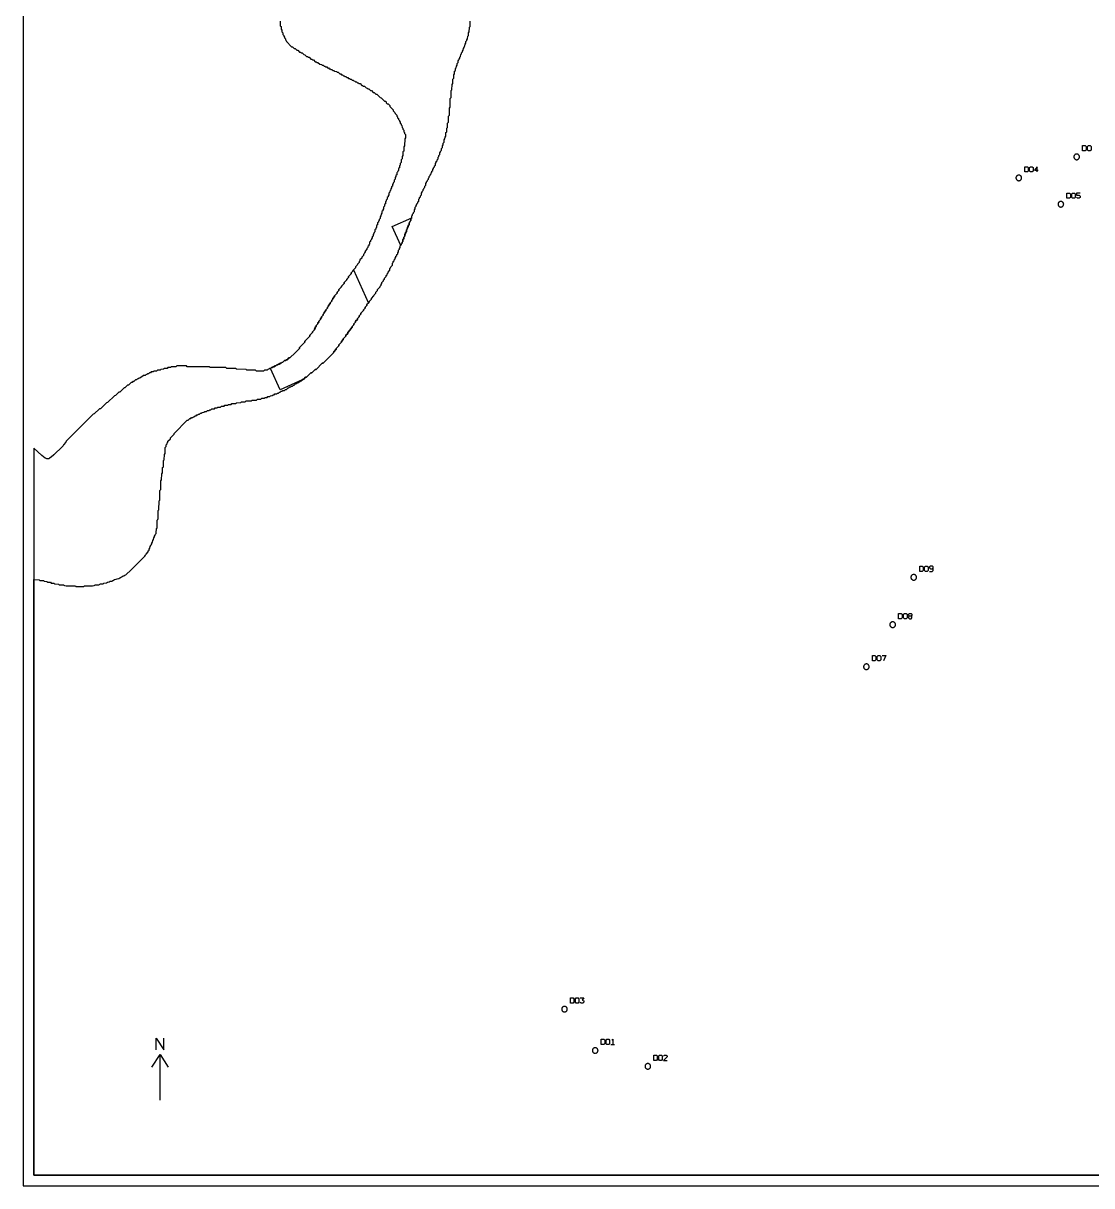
# Model space of a CAD drawing. Header units: millimetres. Extents: x 0 to 1219, y 0 to 1240.
# Drawn here: x 0 to 609, y 0 to 663 of the extents above; entities that cross this region are included whole.
import ezdxf

# ---------------------------------------------------------------- set-up
doc = ezdxf.new("R2010")
doc.units = ezdxf.units.MM
for name, color, linetype in [('CUT_DOWEL_3.2', 2, 'Continuous'), ('CUT_OUTER', 1, 'Continuous'), ('ENGRAVE_BLDG_BOX', 5, 'Continuous'), ('ENGRAVE_BLDG_FOOTPRINT', 8, 'Continuous'), ('ENGRAVE_NEXT', 3, 'Continuous'), ('ENGRAVE_NORTH', 2, 'Continuous'), ('ENGRAVE_TEXT', 2, 'Continuous'), ('SHEET_EDGE', 7, 'Continuous')]:
    doc.layers.add(name, color=color, linetype=linetype)

msp = doc.modelspace()

# ---------------------------------------------------------------- linework, layer by layer
at = {"layer": 'CUT_DOWEL_3.2'}
for points in [[(602.18, 586.69), (602.17, 586.9), (602.13, 587.1), (602.06, 587.3), (601.97, 587.49), (601.85, 587.66), (601.71, 587.82), (601.55, 587.96), (601.38, 588.07), (601.19, 588.17), (601, 588.23), (600.79, 588.27), (600.58, 588.29), (600.37, 588.27), (600.17, 588.23), (599.97, 588.17), (599.78, 588.07), (599.61, 587.96), (599.45, 587.82), (599.31, 587.66), (599.2, 587.49), (599.1, 587.3), (599.04, 587.1), (598.99, 586.9), (598.98, 586.69), (598.99, 586.48), (599.04, 586.27), (599.1, 586.08), (599.2, 585.89), (599.31, 585.71), (599.45, 585.56), (599.61, 585.42), (599.78, 585.3), (599.97, 585.21), (600.17, 585.14), (600.37, 585.1), (600.58, 585.09), (600.79, 585.1), (601, 585.14), (601.19, 585.21), (601.38, 585.3), (601.55, 585.42), (601.71, 585.56), (601.85, 585.71), (601.97, 585.89), (602.06, 586.08), (602.13, 586.27), (602.17, 586.48), (602.18, 586.69)], [(569.18, 574.69), (569.17, 574.9), (569.13, 575.1), (569.06, 575.3), (568.97, 575.49), (568.85, 575.66), (568.71, 575.82), (568.55, 575.96), (568.38, 576.07), (568.19, 576.17), (568, 576.23), (567.79, 576.27), (567.58, 576.29), (567.37, 576.27), (567.17, 576.23), (566.97, 576.17), (566.78, 576.07), (566.61, 575.96), (566.45, 575.82), (566.31, 575.66), (566.2, 575.49), (566.1, 575.3), (566.04, 575.1), (565.99, 574.9), (565.98, 574.69), (565.99, 574.48), (566.04, 574.27), (566.1, 574.08), (566.2, 573.89), (566.31, 573.71), (566.45, 573.56), (566.61, 573.42), (566.78, 573.3), (566.97, 573.21), (567.17, 573.14), (567.37, 573.1), (567.58, 573.09), (567.79, 573.1), (568, 573.14), (568.19, 573.21), (568.38, 573.3), (568.55, 573.42), (568.71, 573.56), (568.85, 573.71), (568.97, 573.89), (569.06, 574.08), (569.13, 574.27), (569.17, 574.48), (569.18, 574.69)], [(593.18, 559.69), (593.17, 559.9), (593.13, 560.1), (593.06, 560.3), (592.97, 560.49), (592.85, 560.66), (592.71, 560.82), (592.55, 560.96), (592.38, 561.07), (592.19, 561.17), (592, 561.23), (591.79, 561.27), (591.58, 561.29), (591.37, 561.27), (591.17, 561.23), (590.97, 561.17), (590.78, 561.07), (590.61, 560.96), (590.45, 560.82), (590.31, 560.66), (590.2, 560.49), (590.1, 560.3), (590.04, 560.1), (589.99, 559.9), (589.98, 559.69), (589.99, 559.48), (590.04, 559.27), (590.1, 559.08), (590.2, 558.89), (590.31, 558.71), (590.45, 558.56), (590.61, 558.42), (590.78, 558.3), (590.97, 558.21), (591.17, 558.14), (591.37, 558.1), (591.58, 558.09), (591.79, 558.1), (592, 558.14), (592.19, 558.21), (592.38, 558.3), (592.55, 558.42), (592.71, 558.56), (592.85, 558.71), (592.97, 558.89), (593.06, 559.08), (593.13, 559.27), (593.17, 559.48), (593.18, 559.69)], [(509.29, 346.95), (509.28, 347.16), (509.24, 347.37), (509.17, 347.57), (509.08, 347.75), (508.96, 347.93), (508.82, 348.08), (508.66, 348.22), (508.49, 348.34), (508.3, 348.43), (508.1, 348.5), (507.9, 348.54), (507.69, 348.55), (507.48, 348.54), (507.28, 348.5), (507.08, 348.43), (506.89, 348.34), (506.72, 348.22), (506.56, 348.08), (506.42, 347.93), (506.3, 347.75), (506.21, 347.57), (506.15, 347.37), (506.1, 347.16), (506.09, 346.95), (506.1, 346.74), (506.15, 346.54), (506.21, 346.34), (506.3, 346.15), (506.42, 345.98), (506.56, 345.82), (506.72, 345.68), (506.89, 345.57), (507.08, 345.48), (507.28, 345.41), (507.48, 345.37), (507.69, 345.35), (507.9, 345.37), (508.1, 345.41), (508.3, 345.48), (508.49, 345.57), (508.66, 345.68), (508.82, 345.82), (508.96, 345.98), (509.08, 346.15), (509.17, 346.34), (509.24, 346.54), (509.28, 346.74), (509.29, 346.95)], [(497.29, 319.95), (497.28, 320.16), (497.24, 320.37), (497.17, 320.57), (497.08, 320.75), (496.96, 320.93), (496.82, 321.08), (496.66, 321.22), (496.49, 321.34), (496.3, 321.43), (496.1, 321.5), (495.9, 321.54), (495.69, 321.55), (495.48, 321.54), (495.28, 321.5), (495.08, 321.43), (494.89, 321.34), (494.72, 321.22), (494.56, 321.08), (494.42, 320.93), (494.3, 320.75), (494.21, 320.57), (494.15, 320.37), (494.1, 320.16), (494.09, 319.95), (494.1, 319.74), (494.15, 319.54), (494.21, 319.34), (494.3, 319.15), (494.42, 318.98), (494.56, 318.82), (494.72, 318.68), (494.89, 318.57), (495.08, 318.48), (495.28, 318.41), (495.48, 318.37), (495.69, 318.35), (495.9, 318.37), (496.1, 318.41), (496.3, 318.48), (496.49, 318.57), (496.66, 318.68), (496.82, 318.82), (496.96, 318.98), (497.08, 319.15), (497.17, 319.34), (497.24, 319.54), (497.28, 319.74), (497.29, 319.95)], [(482.29, 295.95), (482.28, 296.16), (482.24, 296.37), (482.17, 296.57), (482.08, 296.75), (481.96, 296.93), (481.82, 297.08), (481.66, 297.22), (481.49, 297.34), (481.3, 297.43), (481.1, 297.5), (480.9, 297.54), (480.69, 297.55), (480.48, 297.54), (480.28, 297.5), (480.08, 297.43), (479.89, 297.34), (479.72, 297.22), (479.56, 297.08), (479.42, 296.93), (479.3, 296.75), (479.21, 296.57), (479.15, 296.37), (479.1, 296.16), (479.09, 295.95), (479.1, 295.74), (479.15, 295.54), (479.21, 295.34), (479.3, 295.15), (479.42, 294.98), (479.56, 294.82), (479.72, 294.68), (479.89, 294.57), (480.08, 294.48), (480.28, 294.41), (480.48, 294.37), (480.69, 294.35), (480.9, 294.37), (481.1, 294.41), (481.3, 294.48), (481.49, 294.57), (481.66, 294.68), (481.82, 294.82), (481.96, 294.98), (482.08, 295.15), (482.17, 295.34), (482.24, 295.54), (482.28, 295.74), (482.29, 295.95)], [(310.18, 100.7), (310.16, 100.91), (310.12, 101.11), (310.06, 101.31), (309.96, 101.5), (309.85, 101.67), (309.71, 101.83), (309.55, 101.97), (309.38, 102.08), (309.19, 102.17), (308.99, 102.24), (308.79, 102.28), (308.58, 102.3), (308.37, 102.28), (308.16, 102.24), (307.97, 102.17), (307.78, 102.08), (307.6, 101.97), (307.45, 101.83), (307.31, 101.67), (307.19, 101.5), (307.1, 101.31), (307.03, 101.11), (306.99, 100.91), (306.98, 100.7), (306.99, 100.49), (307.03, 100.28), (307.1, 100.08), (307.19, 99.9), (307.31, 99.72), (307.45, 99.57), (307.6, 99.43), (307.78, 99.31), (307.97, 99.22), (308.16, 99.15), (308.37, 99.11), (308.58, 99.1), (308.79, 99.11), (308.99, 99.15), (309.19, 99.22), (309.38, 99.31), (309.55, 99.43), (309.71, 99.57), (309.85, 99.72), (309.96, 99.9), (310.06, 100.08), (310.12, 100.28), (310.16, 100.49), (310.18, 100.7)], [(327.69, 77.1), (327.68, 77.31), (327.64, 77.51), (327.57, 77.71), (327.48, 77.9), (327.36, 78.07), (327.22, 78.23), (327.07, 78.37), (326.89, 78.49), (326.7, 78.58), (326.51, 78.65), (326.3, 78.69), (326.09, 78.7), (325.88, 78.69), (325.68, 78.65), (325.48, 78.58), (325.29, 78.49), (325.12, 78.37), (324.96, 78.23), (324.82, 78.07), (324.71, 77.9), (324.61, 77.71), (324.55, 77.51), (324.5, 77.31), (324.49, 77.1), (324.5, 76.89), (324.55, 76.69), (324.61, 76.49), (324.71, 76.3), (324.82, 76.13), (324.96, 75.97), (325.12, 75.83), (325.29, 75.71), (325.48, 75.62), (325.68, 75.55), (325.88, 75.51), (326.09, 75.5), (326.3, 75.51), (326.51, 75.55), (326.7, 75.62), (326.89, 75.71), (327.07, 75.83), (327.22, 75.97), (327.36, 76.13), (327.48, 76.3), (327.57, 76.49), (327.64, 76.69), (327.68, 76.89), (327.69, 77.1)], [(357.69, 68.1), (357.68, 68.31), (357.64, 68.51), (357.57, 68.71), (357.48, 68.9), (357.36, 69.07), (357.22, 69.23), (357.07, 69.37), (356.89, 69.49), (356.7, 69.58), (356.51, 69.65), (356.3, 69.69), (356.09, 69.7), (355.88, 69.69), (355.68, 69.65), (355.48, 69.58), (355.29, 69.49), (355.12, 69.37), (354.96, 69.23), (354.82, 69.07), (354.71, 68.9), (354.61, 68.71), (354.55, 68.51), (354.5, 68.31), (354.49, 68.1), (354.5, 67.89), (354.55, 67.69), (354.61, 67.49), (354.71, 67.3), (354.82, 67.13), (354.96, 66.97), (355.12, 66.83), (355.29, 66.71), (355.48, 66.62), (355.68, 66.55), (355.88, 66.51), (356.09, 66.5), (356.3, 66.51), (356.51, 66.55), (356.7, 66.62), (356.89, 66.71), (357.07, 66.83), (357.22, 66.97), (357.36, 67.13), (357.48, 67.3), (357.57, 67.49), (357.64, 67.69), (357.68, 67.89), (357.69, 68.1)]]:
    msp.add_lwpolyline(points, close=True, dxfattribs=at)
at = {"layer": 'CUT_OUTER'}
msp.add_lwpolyline([(146.46, 664), (146.48, 661.5), (146.96, 661), (146.98, 659.5), (147.46, 659), (147.48, 658), (147.96, 657.5), (147.98, 656.5), (148.47, 656), (148.48, 655.5), (148.97, 655), (148.98, 654.5), (149.47, 654), (149.48, 653.5), (149.97, 653), (150, 652.48), (153, 649.48), (153.5, 649.47), (154.47, 648.5), (155, 648.46), (156, 647.48), (156.5, 647.46), (157.5, 646.48), (158, 646.46), (158.5, 645.98), (159, 645.96), (159.97, 645), (160.5, 644.96), (161.5, 643.98), (162, 643.96), (162.5, 643.48), (163, 643.46), (163.97, 642.5), (164.5, 642.46), (165, 641.98), (165.5, 641.96), (166.5, 640.98), (167, 640.96), (167.5, 640.48), (168, 640.46), (169, 639.48), (170, 639.46), (170.46, 639), (171, 638.96), (171.5, 638.48), (172, 638.46), (172.5, 637.98), (173, 637.96), (173.5, 637.48), (174, 637.46), (174.5, 636.98), (175, 636.96), (175.5, 636.48), (176, 636.46), (176.5, 635.98), (177, 635.96), (177.5, 635.48), (178.5, 635.45), (179, 634.97), (179.5, 634.95), (180.5, 633.98), (181, 633.96), (181.5, 633.48), (182, 633.46), (182.5, 632.98), (183, 632.96), (183.5, 632.48), (184, 632.46), (184.5, 631.97), (185, 631.96), (185.5, 631.47), (186, 631.46), (186.5, 630.97), (187, 630.96), (187.5, 630.47), (188, 630.46), (188.5, 629.97), (189, 629.96), (189.5, 629.47), (190, 629.45), (190.5, 628.97), (191, 628.95), (191.5, 628.47), (192, 628.45), (193, 627.47), (193.5, 627.45), (194, 626.97), (194.5, 626.95), (195.5, 625.97), (196, 625.95), (196.5, 625.47), (197, 625.44), (198, 624.47), (198.5, 624.45), (199.5, 623.47), (200, 623.44), (201, 622.47), (201.5, 622.44), (203.45, 620.5), (204, 620.44), (206, 618.46), (206.5, 618.42), (206.91, 618), (207, 617.45), (207.5, 616.96), (208, 616.93), (208.92, 616), (209, 615.45), (210.93, 613.5), (210.96, 613), (211.93, 612), (212, 611.44), (212.93, 610.5), (212.96, 610), (213.43, 609.5), (213.46, 609), (213.93, 608.5), (213.96, 608), (214.43, 607.5), (214.46, 607), (214.93, 606.5), (214.96, 606), (215.43, 605.5), (215.5, 604.93), (215.92, 604.5), (215.96, 603.5), (216.43, 603), (216.5, 602.42), (216.92, 602), (216.96, 601), (217.42, 600.5), (217.45, 600), (217.9, 599.5), (217.91, 597.5), (217.46, 597), (217.43, 593), (216.97, 592.5), (216.94, 590), (216.47, 589.5), (216.44, 587.5), (215.97, 587), (215.94, 585.5), (215.47, 585), (215.44, 583.5), (214.97, 583), (214.95, 582), (214.47, 581.5), (214.45, 580.5), (213.97, 580), (213.95, 579), (213.5, 578.55), (213.46, 578), (212.98, 577.5), (212.95, 576.5), (212.5, 576.05), (212.46, 575.5), (211.98, 575), (211.96, 574), (211.48, 573.5), (211.45, 572.5), (211, 572.05), (210.96, 571.5), (210.48, 571), (210.46, 570), (210, 569.55), (209.96, 569), (209.48, 568.5), (209.46, 567.5), (209, 567.05), (208.96, 566.5), (208.48, 566), (208.46, 565), (208, 564.54), (207.96, 564), (207.48, 563.5), (207.46, 562.5), (207, 562.04), (206.96, 561.5), (206.48, 561), (206.46, 560), (205.98, 559.5), (205.96, 558.5), (205.48, 558), (205.46, 557), (205, 556.55), (204.96, 556), (204.48, 555.5), (204.46, 554.5), (203.98, 554), (203.96, 553), (203.48, 552.5), (203.45, 551.5), (203, 551.05), (202.96, 550.5), (202.48, 550), (202.46, 549.5), (201.98, 549), (201.96, 548), (201.48, 547.5), (201.46, 546.5), (201, 546.05), (200.96, 545.5), (200.48, 545), (200.45, 544), (200, 543.55), (199.96, 543), (199.48, 542.5), (199.45, 541.5), (199, 541.05), (198.96, 540.5), (198.47, 540), (198.46, 539.5), (197.97, 539), (197.96, 538.5), (197.48, 538), (197.45, 537), (197, 536.55), (196.96, 536), (196.47, 535.5), (196.46, 535), (195.97, 534.5), (195.95, 534), (194.98, 533), (194.96, 532.5), (194.47, 532), (194.46, 531.5), (193.97, 531), (193.95, 530.5), (193, 529.54), (192.96, 529), (191.98, 528), (191.96, 527.5), (191.47, 527), (191.46, 526.5), (190.5, 525.54), (190.46, 525), (189.48, 524), (189.46, 523.5), (188, 522.03), (187.96, 521.5), (186.98, 520.5), (186.96, 520), (185.5, 518.53), (185.46, 518), (184.48, 517), (184.46, 516.5), (183, 515.03), (182.96, 514.5), (181.5, 513.03), (181.46, 512.5), (180, 511.03), (179.97, 510.5), (178.98, 509.5), (178.97, 509), (177.5, 507.53), (177.47, 507), (176.48, 506), (176.47, 505.5), (175.98, 505), (175.97, 504.5), (175, 503.53), (174.97, 503), (173.98, 502), (173.97, 501.5), (173.48, 501), (173.47, 500.5), (172.48, 499.5), (172.47, 499), (171.48, 498), (171.47, 497.5), (170.98, 497), (170.97, 496.5), (169.98, 495.5), (169.97, 495), (169.48, 494.5), (169.47, 494), (168.48, 493), (168.47, 492.5), (167.98, 492), (167.97, 491.5), (166.98, 490.5), (166.97, 490), (166.48, 489.5), (166.47, 489), (165.98, 488.5), (165.97, 488), (164.98, 487), (164.97, 486.5), (163.48, 485), (163.47, 484.5), (160.5, 481.53), (160.47, 481), (157.5, 478.03), (157.46, 477.5), (155, 475.03), (152, 472.05), (151.5, 472.03), (150.5, 471.05), (150, 471.03), (149.5, 470.54), (149, 470.53), (148, 469.55), (147.5, 469.53), (147, 469.04), (146.5, 469.03), (146, 468.54), (145.5, 468.53), (145, 468.04), (144.5, 468.03), (144, 467.55), (143.5, 467.53), (143, 467.05), (142.5, 467.03), (142, 466.55), (141.5, 466.53), (141, 466.05), (140.5, 466.03), (140, 465.56), (139.44, 465.5), (139, 465.06), (137.5, 465.03), (137, 464.57), (133, 464.56), (132.5, 465.03), (127.5, 465.05), (127, 465.52), (121.5, 465.55), (121, 466.02), (116, 466.05), (115.5, 466.52), (106.5, 466.55), (106, 467.03), (94, 467.04), (93.5, 467.06), (93, 467.53), (87.5, 467.52), (87, 467.05), (84.5, 467.03), (84, 466.55), (82.5, 466.53), (82, 466.05), (80.5, 466.03), (80, 465.55), (78.5, 465.53), (78, 465.05), (76.5, 465.03), (76, 464.55), (74.5, 464.53), (74, 464.05), (73, 464.03), (72.5, 463.55), (72, 463.53), (71.5, 463.05), (71, 463.03), (70.5, 462.55), (69.95, 462.5), (69.5, 462.05), (68.5, 462.03), (67.5, 461.06), (67, 461.03), (66.5, 460.55), (66, 460.53), (65.5, 460.05), (65, 460.03), (64.5, 459.55), (64, 459.53), (63, 458.56), (62.5, 458.53), (62, 458.05), (61.5, 458.03), (60, 456.56), (59.5, 456.54), (58, 455.06), (57.46, 455), (55, 452.57), (54.45, 452.5), (52.5, 450.57), (51.95, 450.5), (48, 446.58), (47.45, 446.5), (44, 443.08), (43.5, 443.05), (40.5, 440.08), (39.94, 440), (24.5, 424.61), (24.41, 424.5), (24.33, 424), (22.88, 422.5), (22.78, 422), (22.3, 421.5), (17.5, 416.86), (16, 415.55), (15, 414.83), (14.5, 414.59), (14, 414.46), (13.5, 414.47), (13, 414.62), (12.5, 414.88), (11.5, 415.62), (10.5, 416.48), (6, 420.61), (6, 6), (6, 6), (1065.14, 6)], dxfattribs=at)
at = {"layer": 'ENGRAVE_BLDG_BOX'}
for points in [[(210.35, 546.97), (221.47, 552.02), (221.47, 552), (220.98, 551.5), (220.97, 550.5), (220.5, 550.03), (220.47, 549.5), (219.99, 549), (219.97, 548), (219.5, 547.53), (219.47, 547), (218.99, 546.5), (218.97, 545.5), (218.48, 545), (218.47, 544), (218, 543.53), (217.97, 543), (217.49, 542.5), (217.47, 541.5), (216.98, 541), (216.97, 540), (216.48, 539.5), (216.47, 538.5), (216, 538.03), (215.97, 537.5), (215.48, 537), (215.47, 536.5), (215.23, 536.25), (210.35, 546.97)], [(146.42, 453.83), (140.87, 466.05), (141, 466.05), (141.5, 466.53), (142, 466.55), (142.5, 467.03), (143, 467.05), (143.5, 467.53), (144, 467.55), (144.5, 468.03), (145, 468.04), (145.5, 468.53), (146, 468.54), (146.5, 469.03), (147, 469.04), (147.5, 469.53), (148, 469.55), (149, 470.53), (149.5, 470.54), (150, 471.03), (150.5, 471.05), (151.5, 472.03), (152, 472.05), (155, 475.03), (157.46, 477.5), (157.5, 478.03), (160.47, 481), (160.5, 481.53), (163.47, 484.5), (163.48, 485), (164.97, 486.5), (164.98, 487), (165.97, 488), (165.98, 488.5), (166.47, 489), (166.48, 489.5), (166.97, 490), (166.98, 490.5), (167.97, 491.5), (167.98, 492), (168.47, 492.5), (168.48, 493), (169.47, 494), (169.48, 494.5), (169.97, 495), (169.98, 495.5), (170.97, 496.5), (170.98, 497), (171.47, 497.5), (171.48, 498), (172.47, 499), (172.48, 499.5), (173.47, 500.5), (173.48, 501), (173.97, 501.5), (173.98, 502), (174.97, 503), (175, 503.53), (175.97, 504.5), (175.98, 505), (176.47, 505.5), (176.48, 506), (177.47, 507), (177.5, 507.53), (178.97, 509), (178.98, 509.5), (179.97, 510.5), (180, 511.03), (181.46, 512.5), (181.5, 513.03), (182.96, 514.5), (183, 515.03), (184.46, 516.5), (184.48, 517), (185.46, 518), (185.5, 518.53), (186.96, 520), (186.98, 520.5), (187.96, 521.5), (188, 522.03), (188.21, 522.25), (196.81, 503.34), (195.98, 502.5), (195.97, 502), (194.98, 501), (194.97, 500.5), (193.98, 499.5), (193.97, 499), (192.48, 497.5), (192.47, 497), (191.48, 496), (191.47, 495.5), (190.48, 494.5), (190.47, 494), (189.48, 493), (189.47, 492.5), (188.48, 491.5), (188.47, 491), (187.48, 490), (187.47, 489.5), (186.48, 488.5), (186.47, 488), (184.98, 486.5), (184.97, 486), (183.98, 485), (183.97, 484.5), (182.48, 483), (182.47, 482.5), (181.48, 481.5), (181.47, 481), (179.98, 479.5), (179.97, 479), (178.48, 477.5), (178.47, 477), (176.98, 475.5), (176.97, 475), (171, 469.03), (170.48, 469), (167, 465.53), (166.5, 465.52), (164.5, 463.53), (163.98, 463.5), (161.5, 461.03), (161, 461.02), (160, 460.03), (159.5, 460.02), (159.04, 459.56), (146.42, 453.83)], [(34.92, 6), (61.05, 6), (61.05, 6), (34.92, 6), (34.92, 6)], [(66.32, 6), (91.54, 6), (91.54, 6), (66.32, 6), (66.32, 6)], [(148.05, 6), (200.78, 6), (200.78, 6), (148.05, 6), (148.05, 6)], [(401.26, 6), (380.11, 6), (380.11, 6), (401.26, 6), (401.26, 6)], [(474.5, 6), (442.27, 6), (442.27, 6), (474.5, 6), (474.5, 6)], [(484.93, 6), (511.73, 6), (511.73, 6), (484.93, 6), (484.93, 6)], [(518.79, 6), (527.36, 6), (527.36, 6), (518.79, 6), (518.79, 6)]]:
    msp.add_lwpolyline(points, close=True, dxfattribs=at)
at = {"layer": 'ENGRAVE_BLDG_FOOTPRINT'}
for points in [[(210.35, 546.97), (221.47, 552.02), (221.47, 552), (220.98, 551.5), (220.97, 550.5), (220.5, 550.03), (220.47, 549.5), (219.99, 549), (219.97, 548), (219.5, 547.53), (219.47, 547), (218.99, 546.5), (218.97, 545.5), (218.48, 545), (218.47, 544), (218, 543.53), (217.97, 543), (217.49, 542.5), (217.47, 541.5), (216.98, 541), (216.97, 540), (216.48, 539.5), (216.47, 538.5), (216, 538.03), (215.97, 537.5), (215.48, 537), (215.47, 536.5), (215.23, 536.25), (210.35, 546.97)], [(146.42, 453.83), (140.87, 466.05), (141, 466.05), (141.5, 466.53), (142, 466.55), (142.5, 467.03), (143, 467.05), (143.5, 467.53), (144, 467.55), (144.5, 468.03), (145, 468.04), (145.5, 468.53), (146, 468.54), (146.5, 469.03), (147, 469.04), (147.5, 469.53), (148, 469.55), (149, 470.53), (149.5, 470.54), (150, 471.03), (150.5, 471.05), (151.5, 472.03), (152, 472.05), (155, 475.03), (157.46, 477.5), (157.5, 478.03), (160.47, 481), (160.5, 481.53), (163.47, 484.5), (163.48, 485), (164.97, 486.5), (164.98, 487), (165.97, 488), (165.98, 488.5), (166.47, 489), (166.48, 489.5), (166.97, 490), (166.98, 490.5), (167.97, 491.5), (167.98, 492), (168.47, 492.5), (168.48, 493), (169.47, 494), (169.48, 494.5), (169.97, 495), (169.98, 495.5), (170.97, 496.5), (170.98, 497), (171.47, 497.5), (171.48, 498), (172.47, 499), (172.48, 499.5), (173.47, 500.5), (173.48, 501), (173.97, 501.5), (173.98, 502), (174.97, 503), (175, 503.53), (175.97, 504.5), (175.98, 505), (176.47, 505.5), (176.48, 506), (177.47, 507), (177.5, 507.53), (178.97, 509), (178.98, 509.5), (179.97, 510.5), (180, 511.03), (181.46, 512.5), (181.5, 513.03), (182.96, 514.5), (183, 515.03), (184.46, 516.5), (184.48, 517), (185.46, 518), (185.5, 518.53), (186.96, 520), (186.98, 520.5), (187.96, 521.5), (188, 522.03), (188.21, 522.25), (196.81, 503.34), (195.98, 502.5), (195.97, 502), (194.98, 501), (194.97, 500.5), (193.98, 499.5), (193.97, 499), (192.48, 497.5), (192.47, 497), (191.48, 496), (191.47, 495.5), (190.48, 494.5), (190.47, 494), (189.48, 493), (189.47, 492.5), (188.48, 491.5), (188.47, 491), (187.48, 490), (187.47, 489.5), (186.48, 488.5), (186.47, 488), (184.98, 486.5), (184.97, 486), (183.98, 485), (183.97, 484.5), (182.48, 483), (182.47, 482.5), (181.48, 481.5), (181.47, 481), (179.98, 479.5), (179.97, 479), (178.48, 477.5), (178.47, 477), (176.98, 475.5), (176.97, 475), (171, 469.03), (170.48, 469), (167, 465.53), (166.5, 465.52), (164.5, 463.53), (163.98, 463.5), (161.5, 461.03), (161, 461.02), (160, 460.03), (159.5, 460.02), (159.04, 459.56), (146.42, 453.83)], [(61.05, 6), (34.92, 6), (34.92, 6), (61.05, 6), (61.05, 6)], [(91.54, 6), (66.32, 6), (66.32, 6), (91.54, 6), (91.54, 6)], [(200.78, 6), (148.05, 6), (148.05, 6), (200.78, 6), (200.78, 6)], [(380.11, 6), (401.26, 6), (401.26, 6), (380.11, 6), (380.11, 6)], [(442.27, 6), (474.5, 6), (474.5, 6), (442.27, 6), (442.27, 6)], [(511.73, 6), (484.93, 6), (484.93, 6), (511.73, 6), (511.73, 6)], [(527.36, 6), (518.79, 6), (518.79, 6), (527.36, 6), (527.36, 6)]]:
    msp.add_lwpolyline(points, close=True, dxfattribs=at)
at = {"layer": 'ENGRAVE_NEXT'}
msp.add_lwpolyline([(1026.04, 6), (6, 6), (6, 345.61), (9, 345.58), (9.5, 345.16), (9.5, 345.16), (11.5, 345.08), (12, 344.66), (13.5, 344.58), (14, 344.17), (15.5, 344.09), (16, 343.68), (17.5, 343.59), (18, 343.19), (20, 343.1), (20.2, 343), (20.5, 342.7), (23, 342.6), (23.22, 342.5), (23.5, 342.22), (24.5, 342.14), (29.5, 342.11), (29.74, 342), (30, 341.74), (30.5, 341.68), (34, 341.69), (34.5, 341.76), (34.75, 342), (35, 342.12), (39.5, 342.18), (40.5, 342.28), (40.72, 342.5), (41, 342.63), (43, 342.71), (43.5, 342.79), (43.71, 343), (44, 343.14), (45.5, 343.29), (46, 343.64), (47.5, 343.8), (48, 344.16), (49, 344.29), (49.5, 344.66), (50.5, 344.8), (51, 345.17), (51.5, 345.27), (52, 345.65), (53, 345.8), (53.5, 346.17), (54.5, 346.33), (55, 346.7), (55.5, 346.81), (56, 347.2), (56.5, 347.32), (57, 347.7), (57.5, 347.83), (58, 348.22), (58.5, 348.37), (61.5, 351.25), (69.23, 359), (69.68, 359.5), (69.82, 360), (70, 360.24), (71.17, 361.5), (71.31, 362), (71.7, 362.5), (71.82, 363), (72.2, 363.5), (72.35, 364.5), (72.75, 365), (72.84, 365.5), (73.24, 366), (73.34, 366.5), (73.73, 367), (73.86, 368), (74.25, 368.5), (74.37, 369.5), (74.77, 370), (74.86, 370.5), (75.25, 371), (75.34, 371.5), (75.71, 372), (75.8, 372.5), (75.88, 374.5), (76, 374.74), (76.26, 375), (76.33, 375.5), (76.41, 379.5), (76.81, 380), (76.86, 380.5), (76.92, 385), (77.34, 385.5), (77.43, 390.5), (77.86, 391), (77.94, 396.5), (78.38, 397), (78.45, 402), (78.9, 402.5), (78.96, 406), (79.41, 406.5), (79.46, 409.5), (79.91, 410), (79.96, 413.5), (80.42, 414), (80.47, 417), (80.93, 417.5), (80.97, 421), (81.45, 421.5), (81.47, 422.5), (81.96, 423), (82, 423.55), (82.46, 424), (82.47, 424.5), (83.95, 426), (84, 426.54), (85.95, 428.5), (86, 429.04), (93.5, 436.53), (94, 436.54), (95, 437.52), (95.5, 437.54), (96, 438.03), (96.5, 438.04), (97, 438.53), (97.5, 438.54), (97.96, 439), (98.5, 439.04), (99, 439.53), (99.5, 439.54), (100, 440.03), (100.5, 440.04), (101, 440.52), (101.5, 440.54), (102, 441.02), (103, 441.04), (103.5, 441.52), (104.5, 441.54), (105, 442.02), (106, 442.04), (106.46, 442.5), (107, 442.54), (107.5, 443.02), (109, 443.04), (109.5, 443.52), (110.5, 443.54), (111, 444.02), (112.5, 444.04), (113, 444.52), (114.5, 444.54), (115, 445.02), (116.5, 445.04), (117, 445.52), (118.5, 445.54), (119, 446.02), (121, 446.04), (121.5, 446.52), (124, 446.54), (124.5, 447.02), (126.5, 447.03), (127, 447.52), (130, 447.53), (130.5, 448.02), (133, 448.03), (133.5, 448.52), (135.5, 448.53), (136, 449.02), (137.5, 449.03), (138, 449.52), (139, 449.53), (139.5, 450.02), (140.5, 450.03), (141, 450.52), (142, 450.53), (142.47, 451), (143, 451.03), (143.5, 451.52), (144.5, 451.53), (144.97, 452), (145.5, 452.03), (146, 452.52), (146.5, 452.53), (147, 453.02), (147.5, 453.03), (148, 453.52), (149, 453.53), (149.5, 454.02), (150, 454.03), (151, 455.02), (151.5, 455.03), (152, 455.52), (152.5, 455.53), (153, 456.02), (153.5, 456.03), (154, 456.52), (154.5, 456.53), (155.5, 457.52), (156, 457.53), (156.5, 458.02), (157, 458.03), (158, 459.02), (158.5, 459.03), (159.5, 460.02), (160, 460.03), (161, 461.02), (161.5, 461.03), (163.98, 463.5), (164.5, 463.53), (166.5, 465.52), (167, 465.53), (170.48, 469), (171, 469.03), (176.97, 475), (176.98, 475.5), (178.47, 477), (178.48, 477.5), (179.97, 479), (179.98, 479.5), (181.47, 481), (181.48, 481.5), (182.47, 482.5), (182.48, 483), (183.97, 484.5), (183.98, 485), (184.97, 486), (184.98, 486.5), (186.47, 488), (186.48, 488.5), (187.47, 489.5), (187.48, 490), (188.47, 491), (188.48, 491.5), (189.47, 492.5), (189.48, 493), (190.47, 494), (190.48, 494.5), (191.47, 495.5), (191.48, 496), (192.47, 497), (192.48, 497.5), (193.97, 499), (193.98, 499.5), (194.97, 500.5), (194.98, 501), (195.97, 502), (195.98, 502.5), (197.47, 504), (197.48, 504.5), (198.47, 505.5), (198.5, 506.03), (199.97, 507.5), (199.98, 508), (200.97, 509), (200.98, 509.5), (201.97, 510.5), (201.98, 511), (203.47, 512.5), (203.48, 513), (203.97, 513.5), (203.98, 514), (204.47, 514.5), (204.48, 515), (205.47, 516), (205.48, 516.5), (205.97, 517), (206, 517.53), (206.97, 518.5), (206.98, 519), (207.47, 519.5), (207.48, 520), (207.97, 520.5), (207.98, 521), (208.96, 522), (208.98, 523), (209.47, 523.5), (209.48, 524), (210.47, 525), (210.48, 526), (210.97, 526.5), (210.98, 527), (211.47, 527.5), (211.48, 528), (211.97, 528.5), (211.98, 529), (212.47, 529.5), (212.48, 530), (212.97, 530.5), (212.98, 531), (213.47, 531.5), (213.5, 532.03), (213.97, 532.5), (213.98, 533.5), (214.47, 534), (214.5, 534.53), (214.97, 535), (214.98, 536), (215.47, 536.5), (215.48, 537), (215.97, 537.5), (216, 538.03), (216.47, 538.5), (216.48, 539.5), (216.97, 540), (216.98, 541), (217.47, 541.5), (217.49, 542.5), (217.97, 543), (218, 543.53), (218.47, 544), (218.48, 545), (218.97, 545.5), (218.99, 546.5), (219.47, 547), (219.5, 547.53), (219.97, 548), (219.99, 549), (220.47, 549.5), (220.5, 550.03), (220.97, 550.5), (220.98, 551.5), (221.47, 552), (221.49, 553), (221.97, 553.5), (221.98, 554), (222.47, 554.5), (222.5, 555.03), (222.97, 555.5), (222.98, 556.5), (223.47, 557), (223.49, 558), (223.97, 558.5), (223.98, 559), (224.47, 559.5), (224.48, 560), (224.97, 560.5), (225, 561.03), (225.47, 561.5), (225.49, 562.5), (225.97, 563), (225.98, 563.5), (226.47, 564), (226.5, 564.53), (226.97, 565), (226.99, 566), (227.47, 566.5), (227.48, 567), (227.97, 567.5), (227.98, 568), (228.47, 568.5), (228.48, 569), (228.97, 569.5), (229, 570.03), (229.47, 570.5), (229.48, 571.5), (229.97, 572), (229.98, 572.5), (230.47, 573), (230.48, 573.5), (230.97, 574), (230.98, 574.5), (231.47, 575), (231.48, 575.5), (231.97, 576), (231.98, 576.5), (232.47, 577), (232.48, 577.5), (232.97, 578), (232.98, 578.5), (233.47, 579), (233.48, 579.5), (233.97, 580), (233.98, 580.5), (234.47, 581), (234.5, 581.54), (234.96, 582), (234.98, 583), (235.47, 583.5), (235.48, 584), (235.96, 584.5), (236, 585.04), (236.46, 585.5), (236.48, 586.5), (236.96, 587), (237, 587.54), (237.46, 588), (237.48, 589), (237.96, 589.5), (238, 590.05), (238.46, 590.5), (238.48, 591.5), (238.96, 592), (238.98, 593), (239.46, 593.5), (239.48, 594.5), (239.95, 595), (239.98, 596.5), (240.45, 597), (240.47, 598), (240.95, 598.5), (240.98, 600.5), (241.45, 601), (241.47, 603), (241.95, 603.5), (241.97, 606), (242.44, 606.5), (242.47, 610), (242.94, 610.5), (242.97, 614.5), (243.44, 615), (243.47, 620), (243.93, 620.5), (243.97, 624.5), (244.43, 625), (244.47, 628), (244.93, 628.5), (244.96, 631), (245.42, 631.5), (245.46, 633.5), (245.92, 634), (245.96, 635.5), (246.42, 636), (246.46, 637), (246.91, 637.5), (246.95, 638.5), (247.41, 639), (247.45, 640), (247.91, 640.5), (247.95, 641.5), (248.41, 642), (248.44, 642.5), (248.9, 643), (249, 643.62), (249.38, 644), (249.44, 645), (249.89, 645.5), (249.93, 646), (250.38, 646.5), (250.42, 647), (250.87, 647.5), (250.93, 648.5), (251.37, 649), (251.42, 649.5), (251.5, 649.65), (251.85, 650), (251.92, 651), (252.35, 651.5), (252.42, 652.5), (252.85, 653), (252.9, 653.5), (253.32, 654), (253.41, 655.5), (253.82, 656), (253.91, 657.5), (254.3, 658), (254.4, 660.5), (254.5, 660.72), (254.79, 661), (254.84, 661.5), (254.78, 664)], dxfattribs=at)
at = {"layer": 'ENGRAVE_NORTH'}
for points in [[(75.72, 77.46), (75.72, 84.22), (80.22, 77.46), (80.22, 84.22)], [(73.29, 67.58), (77.97, 74.86), (82.65, 67.58)], [(77.97, 48.86), (77.97, 74.86)]]:
    msp.add_lwpolyline(points, dxfattribs=at)
at = {"layer": 'ENGRAVE_TEXT'}
for points in [[(603.98, 590.09), (603.98, 593.09), (605.48, 593.09), (605.98, 592.59), (605.98, 590.59), (605.48, 590.09), (603.98, 590.09)], [(606.78, 590.59), (606.78, 592.59), (607.28, 593.09), (608.28, 593.09), (608.78, 592.59), (608.78, 590.59), (608.28, 590.09), (607.28, 590.09), (606.78, 590.59)], [(570.98, 578.09), (570.98, 581.09), (572.48, 581.09), (572.98, 580.59), (572.98, 578.59), (572.48, 578.09), (570.98, 578.09)], [(573.78, 578.59), (573.78, 580.59), (574.28, 581.09), (575.28, 581.09), (575.78, 580.59), (575.78, 578.59), (575.28, 578.09), (574.28, 578.09), (573.78, 578.59)], [(578.08, 578.09), (578.08, 581.09), (576.58, 579.09), (578.58, 579.09)], [(594.98, 563.09), (594.98, 566.09), (596.48, 566.09), (596.98, 565.59), (596.98, 563.59), (596.48, 563.09), (594.98, 563.09)], [(597.78, 563.59), (597.78, 565.59), (598.28, 566.09), (599.28, 566.09), (599.78, 565.59), (599.78, 563.59), (599.28, 563.09), (598.28, 563.09), (597.78, 563.59)], [(602.58, 566.09), (600.58, 566.09), (600.58, 564.84), (602.08, 564.84), (602.58, 564.34), (602.58, 563.59), (602.08, 563.09), (601.08, 563.09), (600.58, 563.59)], [(511.09, 350.35), (511.09, 353.35), (512.59, 353.35), (513.09, 352.85), (513.09, 350.85), (512.59, 350.35), (511.09, 350.35)], [(513.89, 350.85), (513.89, 352.85), (514.39, 353.35), (515.39, 353.35), (515.89, 352.85), (515.89, 350.85), (515.39, 350.35), (514.39, 350.35), (513.89, 350.85)], [(516.69, 350.35), (518.19, 350.35), (518.69, 350.85), (518.69, 352.85), (518.19, 353.35), (517.19, 353.35), (516.69, 352.85), (516.69, 352.35), (517.19, 351.85), (518.19, 351.85), (518.69, 352.35)], [(499.09, 323.35), (499.09, 326.35), (500.59, 326.35), (501.09, 325.85), (501.09, 323.85), (500.59, 323.35), (499.09, 323.35)], [(501.89, 323.85), (501.89, 325.85), (502.39, 326.35), (503.39, 326.35), (503.89, 325.85), (503.89, 323.85), (503.39, 323.35), (502.39, 323.35), (501.89, 323.85)], [(505.19, 324.85), (504.69, 325.35), (504.69, 325.85), (505.19, 326.35), (506.19, 326.35), (506.69, 325.85), (506.69, 325.35), (506.19, 324.85), (505.19, 324.85), (504.69, 324.35), (504.69, 323.85), (505.19, 323.35), (506.19, 323.35), (506.69, 323.85), (506.69, 324.35), (506.19, 324.85)], [(484.09, 299.35), (484.09, 302.35), (485.59, 302.35), (486.09, 301.85), (486.09, 299.85), (485.59, 299.35), (484.09, 299.35)], [(486.89, 299.85), (486.89, 301.85), (487.39, 302.35), (488.39, 302.35), (488.89, 301.85), (488.89, 299.85), (488.39, 299.35), (487.39, 299.35), (486.89, 299.85)], [(489.69, 302.35), (491.69, 302.35), (490.44, 299.35)], [(311.98, 104.1), (311.98, 107.1), (313.48, 107.1), (313.98, 106.6), (313.98, 104.6), (313.48, 104.1), (311.98, 104.1)], [(314.78, 104.6), (314.78, 106.6), (315.28, 107.1), (316.28, 107.1), (316.78, 106.6), (316.78, 104.6), (316.28, 104.1), (315.28, 104.1), (314.78, 104.6)], [(317.58, 107.1), (319.58, 107.1), (318.58, 105.85), (319.58, 105.35), (319.58, 104.6), (319.08, 104.1), (318.08, 104.1), (317.58, 104.6)], [(329.49, 80.5), (329.49, 83.5), (330.99, 83.5), (331.49, 83), (331.49, 81), (330.99, 80.5), (329.49, 80.5)], [(332.29, 81), (332.29, 83), (332.79, 83.5), (333.79, 83.5), (334.29, 83), (334.29, 81), (333.79, 80.5), (332.79, 80.5), (332.29, 81)], [(335.09, 80.5), (337.09, 80.5)], [(335.59, 83), (336.09, 83.5), (336.09, 80.5)], [(359.49, 71.5), (359.49, 74.5), (360.99, 74.5), (361.49, 74), (361.49, 72), (360.99, 71.5), (359.49, 71.5)], [(362.29, 72), (362.29, 74), (362.79, 74.5), (363.79, 74.5), (364.29, 74), (364.29, 72), (363.79, 71.5), (362.79, 71.5), (362.29, 72)], [(365.09, 74), (365.59, 74.5), (366.59, 74.5), (367.09, 74), (367.09, 73.5), (365.09, 71.5), (367.09, 71.5)]]:
    msp.add_lwpolyline(points, dxfattribs=at)
at = {"layer": 'SHEET_EDGE'}
msp.add_lwpolyline([(0, 0), (1219.2, 0), (1219.2, 1219.2), (0, 1219.2)], close=True, dxfattribs=at)

doc.saveas('drawing.dxf')
